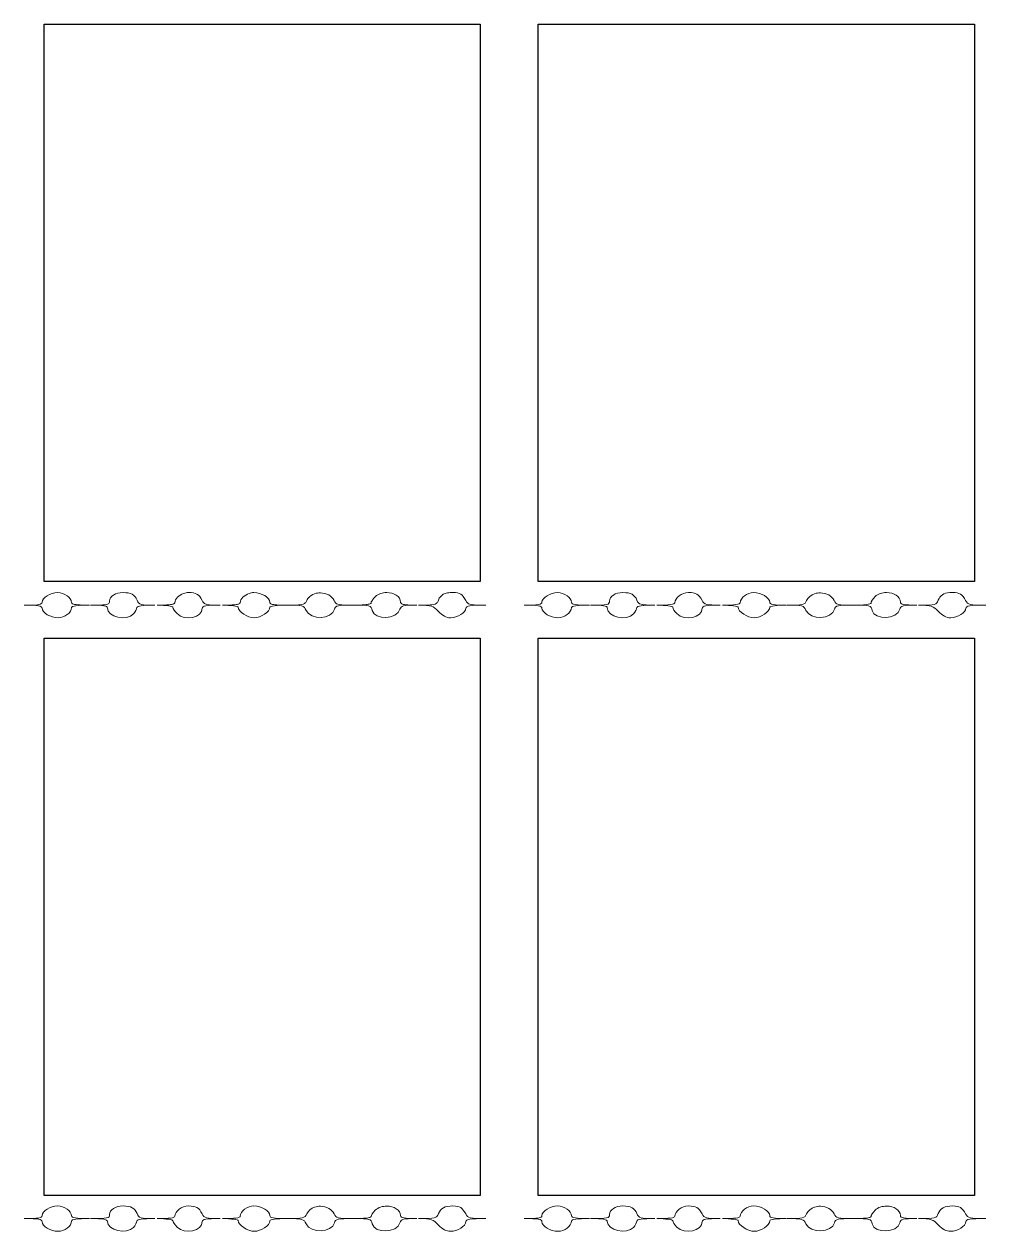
# Model space of a CAD drawing. Header units: centimetres. Extents: x -5.6 to 5.6, y -6.9 to 6.9.
# Drawn here: x -5.54 to -0.11, y -0.09 to 6.74 of the extents above; entities that cross this region are included whole.
import ezdxf

# ---------------------------------------------------------------- set-up
doc = ezdxf.new("R2010")
doc.units = ezdxf.units.CM
doc.header["$MEASUREMENT"] = 0
doc.layers.add('Layer 1', color=7, linetype='Continuous')

msp = doc.modelspace()

# ---------------------------------------------------------------- linework, layer by layer
at = {"layer": 'Layer 1', "color": 16, "lineweight": 25}
for points in [[(-5.42563, 6.73953), (-5.42563, 6.73953), (-5.42563, 3.59512), (-5.42563, 3.59512), (-5.42563, 3.59512), (-5.42563, 3.59512), (-2.96666, 3.59512), (-2.96666, 3.59512), (-2.96666, 3.59512), (-2.96666, 3.59512), (-2.96666, 6.73953), (-2.96666, 6.73953), (-2.96666, 6.73953), (-2.96666, 6.73953), (-5.42563, 6.73953), (-5.42563, 6.73953)], [(-2.63841, 6.73953), (-2.63841, 6.73953), (-2.63841, 3.59512), (-2.63841, 3.59512), (-2.63841, 3.59512), (-2.63841, 3.59512), (-0.17861, 3.59512), (-0.17861, 3.59512), (-0.17861, 3.59512), (-0.17861, 3.59512), (-0.17861, 6.73953), (-0.17861, 6.73953), (-0.17861, 6.73953), (-0.17861, 6.73953), (-2.63841, 6.73953), (-2.63841, 6.73953)], [(-5.42563, 3.27514), (-5.42563, 3.27514), (-5.42563, 0.13073), (-5.42563, 0.13073), (-5.42563, 0.13073), (-5.42563, 0.13073), (-2.96666, 0.13073), (-2.96666, 0.13073), (-2.96666, 0.13073), (-2.96666, 0.13073), (-2.96666, 3.27514), (-2.96666, 3.27514), (-2.96666, 3.27514), (-2.96666, 3.27514), (-5.42563, 3.27514), (-5.42563, 3.27514)], [(-2.63841, 3.27514), (-2.63841, 3.27514), (-2.63841, 0.13073), (-2.63841, 0.13073), (-2.63841, 0.13073), (-2.63841, 0.13073), (-0.17861, 0.13073), (-0.17861, 0.13073), (-0.17861, 0.13073), (-0.17861, 0.13073), (-0.17861, 3.27514), (-0.17861, 3.27514), (-0.17861, 3.27514), (-0.17861, 3.27514), (-2.63841, 3.27514), (-2.63841, 3.27514)]]:
    msp.add_open_spline(points, degree=3, knots=[0, 0, 0, 0, 0.2, 0.2, 0.2, 0.2, 0.4, 0.4, 0.4, 0.4, 0.6, 0.6, 0.6, 0.6, 1, 1, 1, 1], dxfattribs=at)
at = {"layer": 'Layer 1', "color": 56, "lineweight": 13}
for points, knots in [([(-5.34956, 3.53268), (-5.31213, 3.53268), (-5.27101, 3.50366), (-5.27101, 3.47728), (-5.27101, 3.47728), (-5.27101, 3.47423), (-5.26887, 3.47191), (-5.26522, 3.46984), (-5.26522, 3.46984), (-5.25468, 3.46386), (-5.22603, 3.46173), (-5.16931, 3.46157), (-5.16931, 3.46157), (-5.23864, 3.46157), (-5.27101, 3.45707), (-5.27101, 3.44751), (-5.27101, 3.44751), (-5.27101, 3.41999), (-5.31042, 3.39046), (-5.34708, 3.39046), (-5.34708, 3.39046), (-5.3894, 3.39046), (-5.4372, 3.41872), (-5.4372, 3.4442), (-5.4372, 3.4442), (-5.4372, 3.45781), (-5.45789, 3.46156), (-5.53807, 3.46156), (-5.53807, 3.46156), (-5.51803, 3.46156), (-5.5017, 3.46184), (-5.48846, 3.46239), (-5.48846, 3.46239), (-5.44875, 3.46403), (-5.4372, 3.46872), (-5.4372, 3.47893), (-5.4372, 3.47893), (-5.4372, 3.50392), (-5.39011, 3.53267), (-5.34956, 3.53267), (-5.34956, 3.53267), (-5.34956, 3.53267), (-5.34956, 3.53268), (-5.34956, 3.53268)], [0, 0, 0, 0, 0.0833333, 0.0833333, 0.0833333, 0.0833333, 0.1666667, 0.1666667, 0.1666667, 0.1666667, 0.25, 0.25, 0.25, 0.25, 0.3333333, 0.3333333, 0.3333333, 0.3333333, 0.4166667, 0.4166667, 0.4166667, 0.4166667, 0.5, 0.5, 0.5, 0.5, 0.5833333, 0.5833333, 0.5833333, 0.5833333, 0.6666667, 0.6666667, 0.6666667, 0.6666667, 0.75, 0.75, 0.75, 0.75, 0.8333333, 0.8333333, 0.8333333, 0.8333333, 1, 1, 1, 1]), ([(-4.9808, 3.53268), (-4.93566, 3.53268), (-4.91316, 3.52056), (-4.90142, 3.48969), (-4.90142, 3.48969), (-4.89638, 3.47643), (-4.89225, 3.46943), (-4.87744, 3.46571), (-4.87744, 3.46571), (-4.86424, 3.4624), (-4.8398, 3.46168), (-4.80137, 3.46158), (-4.80137, 3.46158), (-4.8707, 3.46158), (-4.90224, 3.45708), (-4.90224, 3.44752), (-4.90224, 3.44752), (-4.90224, 3.43986), (-4.91126, 3.42393), (-4.92208, 3.41197), (-4.92208, 3.41197), (-4.95997, 3.3701), (-5.06843, 3.39532), (-5.06843, 3.44587), (-5.06843, 3.44587), (-5.06843, 3.45765), (-5.09211, 3.46135), (-5.16351, 3.46158), (-5.16351, 3.46158), (-5.13889, 3.46158), (-5.12029, 3.46189), (-5.10563, 3.46241), (-5.10563, 3.46241), (-5.0983, 3.46267), (-5.09192, 3.46275), (-5.08661, 3.46324), (-5.08661, 3.46324), (-5.0813, 3.46373), (-5.07699, 3.46411), (-5.07338, 3.46489), (-5.07338, 3.46489), (-5.06977, 3.46568), (-5.06652, 3.46704), (-5.06428, 3.4682), (-5.06428, 3.4682), (-5.05758, 3.47168), (-5.05684, 3.47667), (-5.05684, 3.48474), (-5.05684, 3.48474), (-5.05684, 3.51176), (-5.02331, 3.5327), (-4.98077, 3.5327), (-4.98077, 3.5327), (-4.98077, 3.5327), (-4.9808, 3.53268), (-4.9808, 3.53268)], [0, 0, 0, 0, 0.0666667, 0.0666667, 0.0666667, 0.0666667, 0.1333333, 0.1333333, 0.1333333, 0.1333333, 0.2, 0.2, 0.2, 0.2, 0.2666667, 0.2666667, 0.2666667, 0.2666667, 0.3333333, 0.3333333, 0.3333333, 0.3333333, 0.4, 0.4, 0.4, 0.4, 0.4666667, 0.4666667, 0.4666667, 0.4666667, 0.5333333, 0.5333333, 0.5333333, 0.5333333, 0.6, 0.6, 0.6, 0.6, 0.6666667, 0.6666667, 0.6666667, 0.6666667, 0.7333333, 0.7333333, 0.7333333, 0.7333333, 0.8, 0.8, 0.8, 0.8, 0.8666667, 0.8666667, 0.8666667, 0.8666667, 1, 1, 1, 1]), ([(-4.61203, 3.53268), (-4.56835, 3.53247), (-4.55318, 3.52386), (-4.53431, 3.48803), (-4.53431, 3.48803), (-4.53108, 3.4819), (-4.52854, 3.47763), (-4.52439, 3.47397), (-4.52439, 3.47397), (-4.52231, 3.47214), (-4.51976, 3.47034), (-4.51695, 3.46901), (-4.51695, 3.46901), (-4.51132, 3.46635), (-4.50439, 3.46435), (-4.4938, 3.46322), (-4.4938, 3.46322), (-4.48032, 3.46179), (-4.45908, 3.46167), (-4.43262, 3.46157), (-4.43262, 3.46157), (-4.51232, 3.46157), (-4.53349, 3.4576), (-4.53349, 3.44421), (-4.53349, 3.44421), (-4.53349, 3.39137), (-4.63219, 3.3701), (-4.6757, 3.41362), (-4.6757, 3.41362), (-4.68878, 3.4267), (-4.69968, 3.44346), (-4.69968, 3.45), (-4.69968, 3.45), (-4.69968, 3.45647), (-4.73656, 3.46091), (-4.78898, 3.46158), (-4.78898, 3.46158), (-4.77159, 3.46158), (-4.7571, 3.46185), (-4.74433, 3.46241), (-4.74433, 3.46241), (-4.73156, 3.46297), (-4.72124, 3.46375), (-4.71291, 3.46489), (-4.71291, 3.46489), (-4.70458, 3.46604), (-4.69797, 3.46727), (-4.69389, 3.46902), (-4.69389, 3.46902), (-4.69185, 3.4699), (-4.69076, 3.47129), (-4.68976, 3.47233), (-4.68976, 3.47233), (-4.68875, 3.47336), (-4.68811, 3.47444), (-4.68811, 3.47564), (-4.68811, 3.47564), (-4.68811, 3.49628), (-4.66587, 3.5181), (-4.63933, 3.52773), (-4.63933, 3.52773), (-4.63491, 3.52934), (-4.62984, 3.53101), (-4.62527, 3.53186), (-4.62527, 3.53186), (-4.6207, 3.53271), (-4.61659, 3.53271), (-4.61204, 3.53269), (-4.61204, 3.53269), (-4.61204, 3.53269), (-4.61203, 3.53268), (-4.61203, 3.53268)], [0, 0, 0, 0, 0.0526316, 0.0526316, 0.0526316, 0.0526316, 0.1052632, 0.1052632, 0.1052632, 0.1052632, 0.1578947, 0.1578947, 0.1578947, 0.1578947, 0.2105263, 0.2105263, 0.2105263, 0.2105263, 0.2631579, 0.2631579, 0.2631579, 0.2631579, 0.3157895, 0.3157895, 0.3157895, 0.3157895, 0.3684211, 0.3684211, 0.3684211, 0.3684211, 0.4210526, 0.4210526, 0.4210526, 0.4210526, 0.4736842, 0.4736842, 0.4736842, 0.4736842, 0.5263158, 0.5263158, 0.5263158, 0.5263158, 0.5789474, 0.5789474, 0.5789474, 0.5789474, 0.6315789, 0.6315789, 0.6315789, 0.6315789, 0.6842105, 0.6842105, 0.6842105, 0.6842105, 0.7368421, 0.7368421, 0.7368421, 0.7368421, 0.7894737, 0.7894737, 0.7894737, 0.7894737, 0.8421053, 0.8421053, 0.8421053, 0.8421053, 0.8947368, 0.8947368, 0.8947368, 0.8947368, 1, 1, 1, 1]), ([(-4.24244, 3.53268), (-4.20012, 3.53268), (-4.15232, 3.50442), (-4.15232, 3.47894), (-4.15232, 3.47894), (-4.15232, 3.47385), (-4.15011, 3.46998), (-4.1424, 3.46736), (-4.1424, 3.46736), (-4.12981, 3.46308), (-4.10391, 3.46163), (-4.05724, 3.46157), (-4.05724, 3.46157), (-4.11292, 3.46157), (-4.15232, 3.45694), (-4.15232, 3.44999), (-4.15232, 3.44999), (-4.15232, 3.42394), (-4.20187, 3.39046), (-4.23996, 3.39046), (-4.23996, 3.39046), (-4.27794, 3.39046), (-4.33091, 3.4251), (-4.33091, 3.44999), (-4.33091, 3.44999), (-4.33091, 3.45591), (-4.36973, 3.46088), (-4.42021, 3.46157), (-4.42021, 3.46157), (-4.40296, 3.46157), (-4.38741, 3.46184), (-4.37473, 3.4624), (-4.37473, 3.4624), (-4.36206, 3.46296), (-4.35158, 3.46374), (-4.34331, 3.46488), (-4.34331, 3.46488), (-4.33504, 3.46603), (-4.32917, 3.46726), (-4.32512, 3.46901), (-4.32512, 3.46901), (-4.3231, 3.46989), (-4.32199, 3.47128), (-4.32099, 3.47232), (-4.32099, 3.47232), (-4.31999, 3.47335), (-4.31934, 3.47443), (-4.31934, 3.47563), (-4.31934, 3.47563), (-4.31934, 3.49627), (-4.29641, 3.51802), (-4.26973, 3.52772), (-4.26973, 3.52772), (-4.26528, 3.52934), (-4.2611, 3.53098), (-4.2565, 3.53185), (-4.2565, 3.53185), (-4.2519, 3.53272), (-4.24703, 3.53268), (-4.24244, 3.53268)], [0, 0, 0, 0, 0.0625, 0.0625, 0.0625, 0.0625, 0.125, 0.125, 0.125, 0.125, 0.1875, 0.1875, 0.1875, 0.1875, 0.25, 0.25, 0.25, 0.25, 0.3125, 0.3125, 0.3125, 0.3125, 0.375, 0.375, 0.375, 0.375, 0.4375, 0.4375, 0.4375, 0.4375, 0.5, 0.5, 0.5, 0.5, 0.5625, 0.5625, 0.5625, 0.5625, 0.625, 0.625, 0.625, 0.625, 0.6875, 0.6875, 0.6875, 0.6875, 0.75, 0.75, 0.75, 0.75, 0.8125, 0.8125, 0.8125, 0.8125, 0.875, 0.875, 0.875, 0.875, 1, 1, 1, 1]), ([(-3.86707, 3.53103), (-3.83379, 3.53061), (-3.80172, 3.51419), (-3.79018, 3.48804), (-3.79018, 3.48804), (-3.78883, 3.48499), (-3.7875, 3.48217), (-3.78605, 3.47977), (-3.78605, 3.47977), (-3.77597, 3.46313), (-3.75912, 3.46161), (-3.68187, 3.46158), (-3.68187, 3.46158), (-3.77096, 3.46158), (-3.7822, 3.45947), (-3.7877, 3.43843), (-3.7877, 3.43843), (-3.80268, 3.38115), (-3.9227, 3.37605), (-3.9481, 3.43182), (-3.9481, 3.43182), (-3.96066, 3.45938), (-3.96768, 3.46154), (-4.05476, 3.46159), (-4.05476, 3.46159), (-4.03218, 3.46159), (-4.01472, 3.46183), (-4.00102, 3.46242), (-4.00102, 3.46242), (-3.99417, 3.46271), (-3.98795, 3.46269), (-3.98283, 3.46325), (-3.98283, 3.46325), (-3.96746, 3.46492), (-3.95871, 3.46854), (-3.95306, 3.474), (-3.95306, 3.474), (-3.95118, 3.47582), (-3.94955, 3.47739), (-3.9481, 3.47979), (-3.9481, 3.47979), (-3.94665, 3.48219), (-3.94531, 3.485), (-3.94397, 3.48806), (-3.94397, 3.48806), (-3.94236, 3.49172), (-3.94042, 3.49588), (-3.93736, 3.49964), (-3.93736, 3.49964), (-3.92817, 3.51091), (-3.91365, 3.5214), (-3.90015, 3.5261), (-3.90015, 3.5261), (-3.8895, 3.52981), (-3.87817, 3.5312), (-3.86708, 3.53106), (-3.86708, 3.53106), (-3.86708, 3.53106), (-3.86707, 3.53103), (-3.86707, 3.53103)], [0, 0, 0, 0, 0.0625, 0.0625, 0.0625, 0.0625, 0.125, 0.125, 0.125, 0.125, 0.1875, 0.1875, 0.1875, 0.1875, 0.25, 0.25, 0.25, 0.25, 0.3125, 0.3125, 0.3125, 0.3125, 0.375, 0.375, 0.375, 0.375, 0.4375, 0.4375, 0.4375, 0.4375, 0.5, 0.5, 0.5, 0.5, 0.5625, 0.5625, 0.5625, 0.5625, 0.625, 0.625, 0.625, 0.625, 0.6875, 0.6875, 0.6875, 0.6875, 0.75, 0.75, 0.75, 0.75, 0.8125, 0.8125, 0.8125, 0.8125, 0.875, 0.875, 0.875, 0.875, 1, 1, 1, 1]), ([(-3.49334, 3.53268), (-3.45365, 3.53244), (-3.41479, 3.51196), (-3.41479, 3.47894), (-3.41479, 3.47894), (-3.41479, 3.47727), (-3.41471, 3.47536), (-3.41396, 3.47398), (-3.41396, 3.47398), (-3.41322, 3.4726), (-3.41228, 3.47178), (-3.41065, 3.47067), (-3.41065, 3.47067), (-3.40902, 3.46956), (-3.4067, 3.46823), (-3.40404, 3.46736), (-3.40404, 3.46736), (-3.3917, 3.46335), (-3.36626, 3.46177), (-3.32301, 3.46157), (-3.32301, 3.46157), (-3.40164, 3.46157), (-3.41349, 3.45919), (-3.41892, 3.43842), (-3.41892, 3.43842), (-3.43399, 3.38078), (-3.561, 3.37527), (-3.57519, 3.43181), (-3.57519, 3.43181), (-3.58226, 3.45997), (-3.58632, 3.46156), (-3.6802, 3.46158), (-3.6802, 3.46158), (-3.6658, 3.46158), (-3.65243, 3.46184), (-3.64051, 3.46241), (-3.64051, 3.46241), (-3.6286, 3.46298), (-3.61778, 3.46384), (-3.60909, 3.46489), (-3.60909, 3.46489), (-3.6004, 3.46594), (-3.59396, 3.46758), (-3.58925, 3.46902), (-3.58925, 3.46902), (-3.58689, 3.46974), (-3.58469, 3.46987), (-3.58346, 3.47067), (-3.58346, 3.47067), (-3.58223, 3.47147), (-3.58181, 3.47228), (-3.58181, 3.47315), (-3.58181, 3.47315), (-3.58181, 3.47479), (-3.58137, 3.47713), (-3.58016, 3.47976), (-3.58016, 3.47976), (-3.57895, 3.48239), (-3.57653, 3.48562), (-3.57437, 3.48886), (-3.57437, 3.48886), (-3.57006, 3.49533), (-3.56438, 3.50299), (-3.55783, 3.50953), (-3.55783, 3.50953), (-3.54151, 3.52585), (-3.51715, 3.53283), (-3.49334, 3.53268)], [0, 0, 0, 0, 0.0555556, 0.0555556, 0.0555556, 0.0555556, 0.1111111, 0.1111111, 0.1111111, 0.1111111, 0.1666667, 0.1666667, 0.1666667, 0.1666667, 0.2222222, 0.2222222, 0.2222222, 0.2222222, 0.2777778, 0.2777778, 0.2777778, 0.2777778, 0.3333333, 0.3333333, 0.3333333, 0.3333333, 0.3888889, 0.3888889, 0.3888889, 0.3888889, 0.4444444, 0.4444444, 0.4444444, 0.4444444, 0.5, 0.5, 0.5, 0.5, 0.5555556, 0.5555556, 0.5555556, 0.5555556, 0.6111111, 0.6111111, 0.6111111, 0.6111111, 0.6666667, 0.6666667, 0.6666667, 0.6666667, 0.7222222, 0.7222222, 0.7222222, 0.7222222, 0.7777778, 0.7777778, 0.7777778, 0.7777778, 0.8333333, 0.8333333, 0.8333333, 0.8333333, 0.8888889, 0.8888889, 0.8888889, 0.8888889, 1, 1, 1, 1]), ([(-3.13616, 3.53268), (-3.131, 3.53304), (-3.12552, 3.53271), (-3.11962, 3.53268), (-3.11962, 3.53268), (-3.08103, 3.53247), (-3.06608, 3.52297), (-3.04769, 3.48803), (-3.04769, 3.48803), (-3.04606, 3.48494), (-3.04442, 3.48218), (-3.04273, 3.47976), (-3.04273, 3.47976), (-3.03128, 3.46336), (-3.01279, 3.46168), (-2.93359, 3.46157), (-2.93359, 3.46157), (-3.02376, 3.46157), (-3.04686, 3.45796), (-3.04686, 3.44421), (-3.04686, 3.44421), (-3.04686, 3.41943), (-3.09386, 3.39047), (-3.13368, 3.39047), (-3.13368, 3.39047), (-3.15636, 3.39047), (-3.17938, 3.40237), (-3.20148, 3.42602), (-3.20148, 3.42602), (-3.23134, 3.45799), (-3.24066, 3.46132), (-3.31393, 3.46157), (-3.31393, 3.46157), (-3.29002, 3.46157), (-3.27191, 3.46183), (-3.25771, 3.4624), (-3.25771, 3.4624), (-3.25061, 3.46268), (-3.24391, 3.46267), (-3.23869, 3.46323), (-3.23869, 3.46323), (-3.22303, 3.46491), (-3.21501, 3.46816), (-3.20975, 3.47398), (-3.20975, 3.47398), (-3.208, 3.47592), (-3.20694, 3.47801), (-3.20562, 3.48059), (-3.20562, 3.48059), (-3.20429, 3.48317), (-3.20275, 3.48637), (-3.20149, 3.48969), (-3.20149, 3.48969), (-3.19553, 3.50537), (-3.18729, 3.51588), (-3.1742, 3.52276), (-3.1742, 3.52276), (-3.17093, 3.52448), (-3.1673, 3.52648), (-3.16345, 3.52772), (-3.16345, 3.52772), (-3.15575, 3.5302), (-3.14649, 3.53195), (-3.13616, 3.53268)], [0, 0, 0, 0, 0.0588235, 0.0588235, 0.0588235, 0.0588235, 0.1176471, 0.1176471, 0.1176471, 0.1176471, 0.1764706, 0.1764706, 0.1764706, 0.1764706, 0.2352941, 0.2352941, 0.2352941, 0.2352941, 0.2941176, 0.2941176, 0.2941176, 0.2941176, 0.3529412, 0.3529412, 0.3529412, 0.3529412, 0.4117647, 0.4117647, 0.4117647, 0.4117647, 0.4705882, 0.4705882, 0.4705882, 0.4705882, 0.5294118, 0.5294118, 0.5294118, 0.5294118, 0.5882353, 0.5882353, 0.5882353, 0.5882353, 0.6470588, 0.6470588, 0.6470588, 0.6470588, 0.7058824, 0.7058824, 0.7058824, 0.7058824, 0.7647059, 0.7647059, 0.7647059, 0.7647059, 0.8235294, 0.8235294, 0.8235294, 0.8235294, 0.8823529, 0.8823529, 0.8823529, 0.8823529, 1, 1, 1, 1]), ([(-2.52927, 3.53268), (-2.49184, 3.53268), (-2.45072, 3.50366), (-2.45072, 3.47728), (-2.45072, 3.47728), (-2.45072, 3.46541), (-2.42622, 3.46178), (-2.34985, 3.46157), (-2.34985, 3.46157), (-2.41918, 3.46157), (-2.45072, 3.45707), (-2.45072, 3.44751), (-2.45072, 3.44751), (-2.45072, 3.41999), (-2.49095, 3.39046), (-2.52761, 3.39046), (-2.52761, 3.39046), (-2.56993, 3.39046), (-2.61773, 3.41872), (-2.61773, 3.4442), (-2.61773, 3.4442), (-2.61773, 3.45781), (-2.63842, 3.46156), (-2.7186, 3.46156), (-2.7186, 3.46156), (-2.63842, 3.46156), (-2.61773, 3.46531), (-2.61773, 3.47892), (-2.61773, 3.47892), (-2.61773, 3.50391), (-2.56981, 3.53266), (-2.52926, 3.53266), (-2.52926, 3.53266), (-2.52926, 3.53266), (-2.52927, 3.53268), (-2.52927, 3.53268)], [0, 0, 0, 0, 0.1, 0.1, 0.1, 0.1, 0.2, 0.2, 0.2, 0.2, 0.3, 0.3, 0.3, 0.3, 0.4, 0.4, 0.4, 0.4, 0.5, 0.5, 0.5, 0.5, 0.6, 0.6, 0.6, 0.6, 0.7, 0.7, 0.7, 0.7, 0.8, 0.8, 0.8, 0.8, 1, 1, 1, 1]), ([(-2.16133, 3.53268), (-2.11619, 3.53268), (-2.09369, 3.52056), (-2.08195, 3.48969), (-2.08195, 3.48969), (-2.07239, 3.46453), (-2.06333, 3.46179), (-1.98108, 3.46158), (-1.98108, 3.46158), (-2.05041, 3.46158), (-2.08195, 3.45708), (-2.08195, 3.44752), (-2.08195, 3.44752), (-2.08195, 3.43986), (-2.09097, 3.42393), (-2.10179, 3.41197), (-2.10179, 3.41197), (-2.13968, 3.3701), (-2.24896, 3.39532), (-2.24896, 3.44587), (-2.24896, 3.44587), (-2.24896, 3.45765), (-2.27264, 3.46135), (-2.34404, 3.46158), (-2.34404, 3.46158), (-2.24555, 3.46158), (-2.23655, 3.46323), (-2.23655, 3.48473), (-2.23655, 3.48473), (-2.23655, 3.51175), (-2.20385, 3.53269), (-2.16131, 3.53269), (-2.16131, 3.53269), (-2.16131, 3.53269), (-2.16133, 3.53268), (-2.16133, 3.53268)], [0, 0, 0, 0, 0.1, 0.1, 0.1, 0.1, 0.2, 0.2, 0.2, 0.2, 0.3, 0.3, 0.3, 0.3, 0.4, 0.4, 0.4, 0.4, 0.5, 0.5, 0.5, 0.5, 0.6, 0.6, 0.6, 0.6, 0.7, 0.7, 0.7, 0.7, 0.8, 0.8, 0.8, 0.8, 1, 1, 1, 1]), ([(-1.79174, 3.53268), (-1.74806, 3.53247), (-1.73372, 3.52386), (-1.71485, 3.48803), (-1.71485, 3.48803), (-1.70265, 3.46487), (-1.69098, 3.46187), (-1.61232, 3.46157), (-1.61232, 3.46157), (-1.69202, 3.46157), (-1.71319, 3.4576), (-1.71319, 3.44421), (-1.71319, 3.44421), (-1.71319, 3.39137), (-1.81271, 3.3701), (-1.85623, 3.41362), (-1.85623, 3.41362), (-1.86931, 3.4267), (-1.88021, 3.44346), (-1.88021, 3.45), (-1.88021, 3.45), (-1.88021, 3.4565), (-1.91676, 3.46094), (-1.96951, 3.46158), (-1.96951, 3.46158), (-1.89995, 3.46158), (-1.86781, 3.46608), (-1.86781, 3.47564), (-1.86781, 3.47564), (-1.86781, 3.50315), (-1.82811, 3.53287), (-1.79174, 3.53269), (-1.79174, 3.53269), (-1.79174, 3.53269), (-1.79174, 3.53268), (-1.79174, 3.53268)], [0, 0, 0, 0, 0.1, 0.1, 0.1, 0.1, 0.2, 0.2, 0.2, 0.2, 0.3, 0.3, 0.3, 0.3, 0.4, 0.4, 0.4, 0.4, 0.5, 0.5, 0.5, 0.5, 0.6, 0.6, 0.6, 0.6, 0.7, 0.7, 0.7, 0.7, 0.8, 0.8, 0.8, 0.8, 1, 1, 1, 1]), ([(-1.42298, 3.53268), (-1.38066, 3.53268), (-1.33286, 3.50442), (-1.33286, 3.47894), (-1.33286, 3.47894), (-1.33286, 3.4656), (-1.31223, 3.4617), (-1.23778, 3.46158), (-1.23778, 3.46158), (-1.29346, 3.46158), (-1.33286, 3.45695), (-1.33286, 3.45), (-1.33286, 3.45), (-1.33286, 3.42395), (-1.38158, 3.39047), (-1.41968, 3.39047), (-1.41968, 3.39047), (-1.45766, 3.39047), (-1.51146, 3.42511), (-1.51146, 3.45), (-1.51146, 3.45), (-1.51146, 3.45591), (-1.54958, 3.46087), (-1.59993, 3.46158), (-1.59993, 3.46158), (-1.53092, 3.46158), (-1.49906, 3.46609), (-1.49906, 3.47564), (-1.49906, 3.47564), (-1.49906, 3.50316), (-1.45965, 3.53269), (-1.42299, 3.53269), (-1.42299, 3.53269), (-1.42299, 3.53269), (-1.42298, 3.53268), (-1.42298, 3.53268)], [0, 0, 0, 0, 0.1, 0.1, 0.1, 0.1, 0.2, 0.2, 0.2, 0.2, 0.3, 0.3, 0.3, 0.3, 0.4, 0.4, 0.4, 0.4, 0.5, 0.5, 0.5, 0.5, 0.6, 0.6, 0.6, 0.6, 0.7, 0.7, 0.7, 0.7, 0.8, 0.8, 0.8, 0.8, 1, 1, 1, 1]), ([(-1.04677, 3.53103), (-1.01349, 3.53061), (-0.98142, 3.51419), (-0.96988, 3.48804), (-0.96988, 3.48804), (-0.95917, 3.46379), (-0.94995, 3.46162), (-0.86157, 3.46158), (-0.86157, 3.46158), (-0.95066, 3.46158), (-0.9619, 3.45947), (-0.9674, 3.43843), (-0.9674, 3.43843), (-0.98238, 3.38115), (-1.10322, 3.37605), (-1.12863, 3.43182), (-1.12863, 3.43182), (-1.14114, 3.45927), (-1.14831, 3.46153), (-1.23446, 3.46159), (-1.23446, 3.46159), (-1.14415, 3.46159), (-1.13528, 3.46361), (-1.12449, 3.48805), (-1.12449, 3.48805), (-1.11803, 3.50268), (-1.09783, 3.51982), (-1.07984, 3.52608), (-1.07984, 3.52608), (-1.06919, 3.52979), (-1.05786, 3.53118), (-1.04677, 3.53104), (-1.04677, 3.53104), (-1.04677, 3.53104), (-1.04677, 3.53103), (-1.04677, 3.53103)], [0, 0, 0, 0, 0.1, 0.1, 0.1, 0.1, 0.2, 0.2, 0.2, 0.2, 0.3, 0.3, 0.3, 0.3, 0.4, 0.4, 0.4, 0.4, 0.5, 0.5, 0.5, 0.5, 0.6, 0.6, 0.6, 0.6, 0.7, 0.7, 0.7, 0.7, 0.8, 0.8, 0.8, 0.8, 1, 1, 1, 1]), ([(-0.67388, 3.53268), (-0.63419, 3.53244), (-0.59533, 3.51196), (-0.59533, 3.47894), (-0.59533, 3.47894), (-0.59533, 3.46621), (-0.57404, 3.46193), (-0.50355, 3.46158), (-0.50355, 3.46158), (-0.58218, 3.46158), (-0.5932, 3.4592), (-0.59863, 3.43843), (-0.59863, 3.43843), (-0.6137, 3.38079), (-0.74071, 3.37528), (-0.7549, 3.43182), (-0.7549, 3.43182), (-0.76197, 3.45998), (-0.76603, 3.46157), (-0.85991, 3.46159), (-0.85991, 3.46159), (-0.80232, 3.46159), (-0.76152, 3.4662), (-0.76152, 3.47317), (-0.76152, 3.47317), (-0.76152, 3.47971), (-0.75145, 3.49647), (-0.73837, 3.50955), (-0.73837, 3.50955), (-0.72205, 3.52587), (-0.69769, 3.53285), (-0.67388, 3.5327), (-0.67388, 3.5327), (-0.67388, 3.5327), (-0.67388, 3.53268), (-0.67388, 3.53268)], [0, 0, 0, 0, 0.1, 0.1, 0.1, 0.1, 0.2, 0.2, 0.2, 0.2, 0.3, 0.3, 0.3, 0.3, 0.4, 0.4, 0.4, 0.4, 0.5, 0.5, 0.5, 0.5, 0.6, 0.6, 0.6, 0.6, 0.7, 0.7, 0.7, 0.7, 0.8, 0.8, 0.8, 0.8, 1, 1, 1, 1]), ([(-0.31669, 3.53268), (-0.31153, 3.53304), (-0.30605, 3.53271), (-0.30015, 3.53268), (-0.30015, 3.53268), (-0.26156, 3.53247), (-0.24661, 3.52297), (-0.22822, 3.48803), (-0.22822, 3.48803), (-0.21558, 3.46402), (-0.20491, 3.4617), (-0.11412, 3.46157), (-0.11412, 3.46157), (-0.20429, 3.46157), (-0.22657, 3.45796), (-0.22657, 3.44421), (-0.22657, 3.44421), (-0.22657, 3.41943), (-0.27357, 3.39047), (-0.31339, 3.39047), (-0.31339, 3.39047), (-0.33607, 3.39047), (-0.35909, 3.40237), (-0.38119, 3.42602), (-0.38119, 3.42602), (-0.41092, 3.45785), (-0.42125, 3.4613), (-0.49364, 3.46157), (-0.49364, 3.46157), (-0.39798, 3.46157), (-0.3921, 3.46316), (-0.38202, 3.48968), (-0.38202, 3.48968), (-0.37159, 3.51712), (-0.35283, 3.53013), (-0.3167, 3.53267), (-0.3167, 3.53267), (-0.3167, 3.53267), (-0.31669, 3.53268), (-0.31669, 3.53268)], [0, 0, 0, 0, 0.0909091, 0.0909091, 0.0909091, 0.0909091, 0.1818182, 0.1818182, 0.1818182, 0.1818182, 0.2727273, 0.2727273, 0.2727273, 0.2727273, 0.3636364, 0.3636364, 0.3636364, 0.3636364, 0.4545455, 0.4545455, 0.4545455, 0.4545455, 0.5454545, 0.5454545, 0.5454545, 0.5454545, 0.6363636, 0.6363636, 0.6363636, 0.6363636, 0.7272727, 0.7272727, 0.7272727, 0.7272727, 0.8181818, 0.8181818, 0.8181818, 0.8181818, 1, 1, 1, 1]), ([(-5.34956, 0.0716), (-5.31213, 0.0716), (-5.27101, 0.04258), (-5.27101, 0.0162), (-5.27101, 0.0162), (-5.27101, 0.00433), (-5.24568, 0.0007), (-5.16931, 0.00049), (-5.16931, 0.00049), (-5.23864, 0.00049), (-5.27101, -0.00401), (-5.27101, -0.01357), (-5.27101, -0.01357), (-5.27101, -0.04109), (-5.31042, -0.07145), (-5.34708, -0.07145), (-5.34708, -0.07145), (-5.3894, -0.07145), (-5.4372, -0.04236), (-5.4372, -0.01688), (-5.4372, -0.01688), (-5.4372, -0.00327), (-5.45789, 0.00048), (-5.53807, 0.00048), (-5.53807, 0.00048), (-5.45789, 0.00048), (-5.4372, 0.0034), (-5.4372, 0.01702), (-5.4372, 0.01702), (-5.4372, 0.04201), (-5.39011, 0.07159), (-5.34956, 0.07159), (-5.34956, 0.07159), (-5.34956, 0.07159), (-5.34956, 0.0716), (-5.34956, 0.0716)], [0, 0, 0, 0, 0.1, 0.1, 0.1, 0.1, 0.2, 0.2, 0.2, 0.2, 0.3, 0.3, 0.3, 0.3, 0.4, 0.4, 0.4, 0.4, 0.5, 0.5, 0.5, 0.5, 0.6, 0.6, 0.6, 0.6, 0.7, 0.7, 0.7, 0.7, 0.8, 0.8, 0.8, 0.8, 1, 1, 1, 1]), ([(-4.9808, 0.0716), (-4.93566, 0.0716), (-4.91316, 0.05948), (-4.90142, 0.02861), (-4.90142, 0.02861), (-4.89188, 0.00353), (-4.88291, 0.00073), (-4.80137, 0.0005), (-4.80137, 0.0005), (-4.8707, 0.0005), (-4.90224, -0.004), (-4.90224, -0.01356), (-4.90224, -0.01356), (-4.90224, -0.02122), (-4.91126, -0.03715), (-4.92208, -0.04911), (-4.92208, -0.04911), (-4.95997, -0.09098), (-5.06843, -0.06658), (-5.06843, -0.01604), (-5.06843, -0.01604), (-5.06843, -0.00426), (-5.09211, 0.00027), (-5.16351, 0.0005), (-5.16351, 0.0005), (-5.06502, 0.0005), (-5.05685, 0.00215), (-5.05685, 0.02365), (-5.05685, 0.02365), (-5.05685, 0.05067), (-5.02332, 0.07161), (-4.98078, 0.07161), (-4.98078, 0.07161), (-4.98078, 0.07161), (-4.9808, 0.0716), (-4.9808, 0.0716)], [0, 0, 0, 0, 0.1, 0.1, 0.1, 0.1, 0.2, 0.2, 0.2, 0.2, 0.3, 0.3, 0.3, 0.3, 0.4, 0.4, 0.4, 0.4, 0.5, 0.5, 0.5, 0.5, 0.6, 0.6, 0.6, 0.6, 0.7, 0.7, 0.7, 0.7, 0.8, 0.8, 0.8, 0.8, 1, 1, 1, 1]), ([(-4.61203, 0.0716), (-4.56835, 0.07139), (-4.55318, 0.06278), (-4.53431, 0.02695), (-4.53431, 0.02695), (-4.52212, 0.00381), (-4.51107, 0.00079), (-4.43261, 0.00049), (-4.43261, 0.00049), (-4.51231, 0.00049), (-4.53348, -0.00348), (-4.53348, -0.01687), (-4.53348, -0.01687), (-4.53348, -0.06971), (-4.63218, -0.09098), (-4.67569, -0.04746), (-4.67569, -0.04746), (-4.68877, -0.03438), (-4.69967, -0.01845), (-4.69967, -0.01191), (-4.69967, -0.01191), (-4.69967, -0.00544), (-4.73655, -0.00017), (-4.78897, 0.00049), (-4.78897, 0.00049), (-4.71941, 0.00049), (-4.6881, 0.00416), (-4.6881, 0.01372), (-4.6881, 0.01372), (-4.6881, 0.04123), (-4.6484, 0.07178), (-4.61203, 0.0716)], [0, 0, 0, 0, 0.1111111, 0.1111111, 0.1111111, 0.1111111, 0.2222222, 0.2222222, 0.2222222, 0.2222222, 0.3333333, 0.3333333, 0.3333333, 0.3333333, 0.4444444, 0.4444444, 0.4444444, 0.4444444, 0.5555556, 0.5555556, 0.5555556, 0.5555556, 0.6666667, 0.6666667, 0.6666667, 0.6666667, 0.7777778, 0.7777778, 0.7777778, 0.7777778, 1, 1, 1, 1]), ([(-4.24244, 0.0716), (-4.20012, 0.0716), (-4.15232, 0.04251), (-4.15232, 0.01703), (-4.15232, 0.01703), (-4.15232, 0.00363), (-4.1325, 0.00059), (-4.05724, 0.00049), (-4.05724, 0.00049), (-4.11292, 0.00049), (-4.15232, -0.00497), (-4.15232, -0.01191), (-4.15232, -0.01191), (-4.15232, -0.03796), (-4.20187, -0.07144), (-4.23996, -0.07144), (-4.23996, -0.07144), (-4.27794, -0.07144), (-4.33091, -0.03598), (-4.33091, -0.01108), (-4.33091, -0.01108), (-4.33091, -0.00516), (-4.36973, -0.00019), (-4.42021, 0.0005), (-4.42021, 0.0005), (-4.3512, 0.0005), (-4.31934, 0.00418), (-4.31934, 0.01373), (-4.31934, 0.01373), (-4.31934, 0.04125), (-4.27911, 0.07161), (-4.24245, 0.07161), (-4.24245, 0.07161), (-4.24245, 0.07161), (-4.24244, 0.0716), (-4.24244, 0.0716)], [0, 0, 0, 0, 0.1, 0.1, 0.1, 0.1, 0.2, 0.2, 0.2, 0.2, 0.3, 0.3, 0.3, 0.3, 0.4, 0.4, 0.4, 0.4, 0.5, 0.5, 0.5, 0.5, 0.6, 0.6, 0.6, 0.6, 0.7, 0.7, 0.7, 0.7, 0.8, 0.8, 0.8, 0.8, 1, 1, 1, 1]), ([(-3.86707, 0.06995), (-3.83379, 0.06953), (-3.80172, 0.05311), (-3.79018, 0.02696), (-3.79018, 0.02696), (-3.77947, 0.00271), (-3.77025, 0.00054), (-3.68187, 0.0005), (-3.68187, 0.0005), (-3.77096, 0.0005), (-3.7822, -0.00243), (-3.7877, -0.02348), (-3.7877, -0.02348), (-3.80268, -0.08076), (-3.9227, -0.08503), (-3.9481, -0.02927), (-3.9481, -0.02927), (-3.96066, -0.00171), (-3.96768, 0.00045), (-4.05476, 0.0005), (-4.05476, 0.0005), (-3.96445, 0.0005), (-3.95475, 0.00252), (-3.94397, 0.02696), (-3.94397, 0.02696), (-3.93751, 0.04159), (-3.91814, 0.05873), (-3.90015, 0.06499), (-3.90015, 0.06499), (-3.8895, 0.0687), (-3.87817, 0.07009), (-3.86708, 0.06995), (-3.86708, 0.06995), (-3.86708, 0.06995), (-3.86707, 0.06995), (-3.86707, 0.06995)], [0, 0, 0, 0, 0.1, 0.1, 0.1, 0.1, 0.2, 0.2, 0.2, 0.2, 0.3, 0.3, 0.3, 0.3, 0.4, 0.4, 0.4, 0.4, 0.5, 0.5, 0.5, 0.5, 0.6, 0.6, 0.6, 0.6, 0.7, 0.7, 0.7, 0.7, 0.8, 0.8, 0.8, 0.8, 1, 1, 1, 1]), ([(-3.49334, 0.07078), (-3.45365, 0.07054), (-3.41479, 0.05006), (-3.41479, 0.01704), (-3.41479, 0.01704), (-3.41479, 0.00426), (-3.39426, 0.00083), (-3.32301, 0.0005), (-3.32301, 0.0005), (-3.40164, 0.0005), (-3.41349, -0.00271), (-3.41892, -0.02348), (-3.41892, -0.02348), (-3.43399, -0.08112), (-3.561, -0.0858), (-3.57519, -0.02927), (-3.57519, -0.02927), (-3.58226, -0.00111), (-3.58632, 0.00048), (-3.6802, 0.0005), (-3.6802, 0.0005), (-3.62261, 0.0005), (-3.58181, 0.00511), (-3.58181, 0.01208), (-3.58181, 0.01208), (-3.58181, 0.01862), (-3.57092, 0.03455), (-3.55783, 0.04763), (-3.55783, 0.04763), (-3.54151, 0.06395), (-3.51715, 0.07093), (-3.49334, 0.07078)], [0, 0, 0, 0, 0.1111111, 0.1111111, 0.1111111, 0.1111111, 0.2222222, 0.2222222, 0.2222222, 0.2222222, 0.3333333, 0.3333333, 0.3333333, 0.3333333, 0.4444444, 0.4444444, 0.4444444, 0.4444444, 0.5555556, 0.5555556, 0.5555556, 0.5555556, 0.6666667, 0.6666667, 0.6666667, 0.6666667, 0.7777778, 0.7777778, 0.7777778, 0.7777778, 1, 1, 1, 1]), ([(-3.11962, 0.0716), (-3.08103, 0.07139), (-3.06608, 0.06189), (-3.04769, 0.02695), (-3.04769, 0.02695), (-3.03504, 0.00293), (-3.02448, 0.00062), (-2.93359, 0.00049), (-2.93359, 0.00049), (-3.02376, 0.00049), (-3.04686, -0.00312), (-3.04686, -0.01687), (-3.04686, -0.01687), (-3.04686, -0.04165), (-3.09386, -0.07144), (-3.13368, -0.07144), (-3.13368, -0.07144), (-3.15636, -0.07144), (-3.17938, -0.05954), (-3.20148, -0.03589), (-3.20148, -0.03589), (-3.23134, -0.00392), (-3.24066, 0.00024), (-3.31393, 0.00049), (-3.31393, 0.00049), (-3.21827, 0.00049), (-3.21157, 0.00208), (-3.20148, 0.0286), (-3.20148, 0.0286), (-3.18956, 0.05996), (-3.1668, 0.07187), (-3.11962, 0.07159), (-3.11962, 0.07159), (-3.11962, 0.07159), (-3.11962, 0.0716), (-3.11962, 0.0716)], [0, 0, 0, 0, 0.1, 0.1, 0.1, 0.1, 0.2, 0.2, 0.2, 0.2, 0.3, 0.3, 0.3, 0.3, 0.4, 0.4, 0.4, 0.4, 0.5, 0.5, 0.5, 0.5, 0.6, 0.6, 0.6, 0.6, 0.7, 0.7, 0.7, 0.7, 0.8, 0.8, 0.8, 0.8, 1, 1, 1, 1]), ([(-2.52927, 0.0716), (-2.49184, 0.0716), (-2.45072, 0.04258), (-2.45072, 0.0162), (-2.45072, 0.0162), (-2.45072, 0.00433), (-2.42622, 0.0007), (-2.34985, 0.00049), (-2.34985, 0.00049), (-2.41918, 0.00049), (-2.45072, -0.00401), (-2.45072, -0.01357), (-2.45072, -0.01357), (-2.45072, -0.04109), (-2.49095, -0.07145), (-2.52761, -0.07145), (-2.52761, -0.07145), (-2.56993, -0.07145), (-2.61773, -0.04236), (-2.61773, -0.01688), (-2.61773, -0.01688), (-2.61773, -0.00327), (-2.63842, 0.00048), (-2.7186, 0.00048), (-2.7186, 0.00048), (-2.63842, 0.00048), (-2.61773, 0.0034), (-2.61773, 0.01702), (-2.61773, 0.01702), (-2.61773, 0.04201), (-2.56981, 0.07159), (-2.52926, 0.07159), (-2.52926, 0.07159), (-2.52926, 0.07159), (-2.52927, 0.0716), (-2.52927, 0.0716)], [0, 0, 0, 0, 0.1, 0.1, 0.1, 0.1, 0.2, 0.2, 0.2, 0.2, 0.3, 0.3, 0.3, 0.3, 0.4, 0.4, 0.4, 0.4, 0.5, 0.5, 0.5, 0.5, 0.6, 0.6, 0.6, 0.6, 0.7, 0.7, 0.7, 0.7, 0.8, 0.8, 0.8, 0.8, 1, 1, 1, 1]), ([(-2.16133, 0.0716), (-2.11619, 0.0716), (-2.09369, 0.05948), (-2.08195, 0.02861), (-2.08195, 0.02861), (-2.07239, 0.00345), (-2.06332, 0.00071), (-1.98108, 0.0005), (-1.98108, 0.0005), (-2.05041, 0.0005), (-2.08195, -0.004), (-2.08195, -0.01356), (-2.08195, -0.01356), (-2.08195, -0.02122), (-2.09097, -0.03715), (-2.10179, -0.04911), (-2.10179, -0.04911), (-2.13968, -0.09098), (-2.24896, -0.06658), (-2.24896, -0.01604), (-2.24896, -0.01604), (-2.24896, -0.00426), (-2.27264, 0.00027), (-2.34404, 0.0005), (-2.34404, 0.0005), (-2.24555, 0.0005), (-2.23655, 0.00215), (-2.23655, 0.02365), (-2.23655, 0.02365), (-2.23655, 0.05067), (-2.20385, 0.07161), (-2.16131, 0.07161), (-2.16131, 0.07161), (-2.16131, 0.07161), (-2.16133, 0.0716), (-2.16133, 0.0716)], [0, 0, 0, 0, 0.1, 0.1, 0.1, 0.1, 0.2, 0.2, 0.2, 0.2, 0.3, 0.3, 0.3, 0.3, 0.4, 0.4, 0.4, 0.4, 0.5, 0.5, 0.5, 0.5, 0.6, 0.6, 0.6, 0.6, 0.7, 0.7, 0.7, 0.7, 0.8, 0.8, 0.8, 0.8, 1, 1, 1, 1]), ([(-1.79174, 0.0716), (-1.74806, 0.07139), (-1.73372, 0.06278), (-1.71485, 0.02695), (-1.71485, 0.02695), (-1.70265, 0.00379), (-1.69098, 0.00079), (-1.61232, 0.00049), (-1.61232, 0.00049), (-1.69202, 0.00049), (-1.71319, -0.00348), (-1.71319, -0.01687), (-1.71319, -0.01687), (-1.71319, -0.06971), (-1.81271, -0.09098), (-1.85623, -0.04746), (-1.85623, -0.04746), (-1.86931, -0.03438), (-1.88021, -0.01845), (-1.88021, -0.01191), (-1.88021, -0.01191), (-1.88021, -0.00541), (-1.91676, -0.00014), (-1.96951, 0.00049), (-1.96951, 0.00049), (-1.89995, 0.00049), (-1.86781, 0.00416), (-1.86781, 0.01372), (-1.86781, 0.01372), (-1.86781, 0.04123), (-1.82811, 0.07178), (-1.79174, 0.0716)], [0, 0, 0, 0, 0.1111111, 0.1111111, 0.1111111, 0.1111111, 0.2222222, 0.2222222, 0.2222222, 0.2222222, 0.3333333, 0.3333333, 0.3333333, 0.3333333, 0.4444444, 0.4444444, 0.4444444, 0.4444444, 0.5555556, 0.5555556, 0.5555556, 0.5555556, 0.6666667, 0.6666667, 0.6666667, 0.6666667, 0.7777778, 0.7777778, 0.7777778, 0.7777778, 1, 1, 1, 1]), ([(-1.42298, 0.0716), (-1.38066, 0.0716), (-1.33286, 0.04251), (-1.33286, 0.01703), (-1.33286, 0.01703), (-1.33286, 0.00369), (-1.31223, 0.00062), (-1.23778, 0.00049), (-1.23778, 0.00049), (-1.29346, 0.00049), (-1.33286, -0.00497), (-1.33286, -0.01191), (-1.33286, -0.01191), (-1.33286, -0.03796), (-1.38158, -0.07144), (-1.41968, -0.07144), (-1.41968, -0.07144), (-1.45766, -0.07144), (-1.51146, -0.03598), (-1.51146, -0.01108), (-1.51146, -0.01108), (-1.51146, -0.00517), (-1.54958, -0.00021), (-1.59993, 0.0005), (-1.59993, 0.0005), (-1.53092, 0.0005), (-1.49906, 0.00418), (-1.49906, 0.01373), (-1.49906, 0.01373), (-1.49906, 0.04125), (-1.45965, 0.07161), (-1.42299, 0.07161), (-1.42299, 0.07161), (-1.42299, 0.07161), (-1.42298, 0.0716), (-1.42298, 0.0716)], [0, 0, 0, 0, 0.1, 0.1, 0.1, 0.1, 0.2, 0.2, 0.2, 0.2, 0.3, 0.3, 0.3, 0.3, 0.4, 0.4, 0.4, 0.4, 0.5, 0.5, 0.5, 0.5, 0.6, 0.6, 0.6, 0.6, 0.7, 0.7, 0.7, 0.7, 0.8, 0.8, 0.8, 0.8, 1, 1, 1, 1]), ([(-1.04677, 0.06995), (-1.01349, 0.06953), (-0.98142, 0.05311), (-0.96988, 0.02696), (-0.96988, 0.02696), (-0.95917, 0.00271), (-0.94995, 0.00054), (-0.86157, 0.0005), (-0.86157, 0.0005), (-0.95066, 0.0005), (-0.9619, -0.00243), (-0.9674, -0.02348), (-0.9674, -0.02348), (-0.98238, -0.08076), (-1.10322, -0.08503), (-1.12863, -0.02927), (-1.12863, -0.02927), (-1.14114, -0.00182), (-1.14831, 0.00044), (-1.23446, 0.0005), (-1.23446, 0.0005), (-1.14415, 0.0005), (-1.13528, 0.00252), (-1.12449, 0.02696), (-1.12449, 0.02696), (-1.11803, 0.04159), (-1.09783, 0.05873), (-1.07984, 0.06499), (-1.07984, 0.06499), (-1.06919, 0.0687), (-1.05786, 0.07009), (-1.04677, 0.06995)], [0, 0, 0, 0, 0.1111111, 0.1111111, 0.1111111, 0.1111111, 0.2222222, 0.2222222, 0.2222222, 0.2222222, 0.3333333, 0.3333333, 0.3333333, 0.3333333, 0.4444444, 0.4444444, 0.4444444, 0.4444444, 0.5555556, 0.5555556, 0.5555556, 0.5555556, 0.6666667, 0.6666667, 0.6666667, 0.6666667, 0.7777778, 0.7777778, 0.7777778, 0.7777778, 1, 1, 1, 1]), ([(-0.67388, 0.07078), (-0.63419, 0.07054), (-0.59533, 0.05006), (-0.59533, 0.01704), (-0.59533, 0.01704), (-0.59533, 0.00431), (-0.57404, 0.00086), (-0.50355, 0.0005), (-0.50355, 0.0005), (-0.58218, 0.0005), (-0.5932, -0.00271), (-0.59863, -0.02348), (-0.59863, -0.02348), (-0.6137, -0.08112), (-0.74071, -0.0858), (-0.7549, -0.02927), (-0.7549, -0.02927), (-0.76197, -0.00111), (-0.76603, 0.00048), (-0.85991, 0.0005), (-0.85991, 0.0005), (-0.80232, 0.0005), (-0.76152, 0.00511), (-0.76152, 0.01208), (-0.76152, 0.01208), (-0.76152, 0.01862), (-0.75145, 0.03455), (-0.73837, 0.04763), (-0.73837, 0.04763), (-0.72205, 0.06395), (-0.69769, 0.07093), (-0.67388, 0.07078)], [0, 0, 0, 0, 0.1111111, 0.1111111, 0.1111111, 0.1111111, 0.2222222, 0.2222222, 0.2222222, 0.2222222, 0.3333333, 0.3333333, 0.3333333, 0.3333333, 0.4444444, 0.4444444, 0.4444444, 0.4444444, 0.5555556, 0.5555556, 0.5555556, 0.5555556, 0.6666667, 0.6666667, 0.6666667, 0.6666667, 0.7777778, 0.7777778, 0.7777778, 0.7777778, 1, 1, 1, 1]), ([(-0.30015, 0.0716), (-0.26156, 0.07139), (-0.24661, 0.06189), (-0.22822, 0.02695), (-0.22822, 0.02695), (-0.21558, 0.00294), (-0.2049, 0.00062), (-0.11412, 0.00049), (-0.11412, 0.00049), (-0.20429, 0.00049), (-0.22657, -0.00312), (-0.22657, -0.01687), (-0.22657, -0.01687), (-0.22657, -0.04165), (-0.27357, -0.07144), (-0.31339, -0.07144), (-0.31339, -0.07144), (-0.33607, -0.07144), (-0.35909, -0.05954), (-0.38119, -0.03589), (-0.38119, -0.03589), (-0.41092, -0.00406), (-0.42125, 0.00021), (-0.49364, 0.00049), (-0.49364, 0.00049), (-0.39798, 0.00049), (-0.3921, 0.00208), (-0.38202, 0.0286), (-0.38202, 0.0286), (-0.3701, 0.05996), (-0.34734, 0.07187), (-0.30016, 0.07159), (-0.30016, 0.07159), (-0.30016, 0.07159), (-0.30015, 0.0716), (-0.30015, 0.0716)], [0, 0, 0, 0, 0.1, 0.1, 0.1, 0.1, 0.2, 0.2, 0.2, 0.2, 0.3, 0.3, 0.3, 0.3, 0.4, 0.4, 0.4, 0.4, 0.5, 0.5, 0.5, 0.5, 0.6, 0.6, 0.6, 0.6, 0.7, 0.7, 0.7, 0.7, 0.8, 0.8, 0.8, 0.8, 1, 1, 1, 1])]:
    msp.add_open_spline(points, degree=3, knots=knots, dxfattribs=at)

doc.saveas('drawing.dxf')
